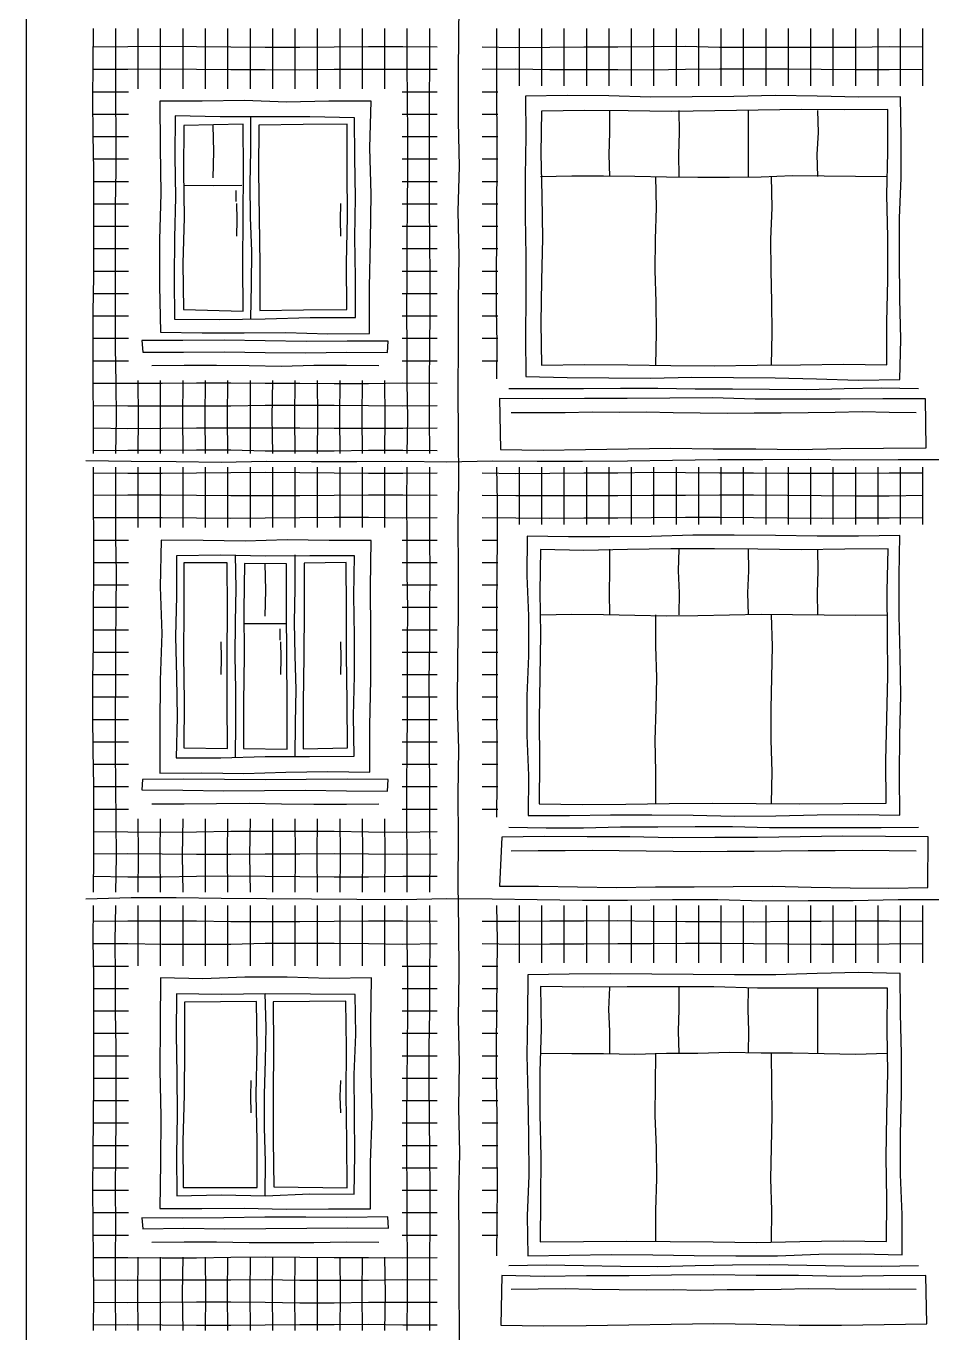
# Model space of a CAD drawing. Header units: millimetres. Extents: x 0 to 345, y 0 to 655.
# Drawn here: x 0 to 60.6, y 414 to 501.4 of the extents above; entities that cross this region are included whole.
import ezdxf

# ---------------------------------------------------------------- set-up
doc = ezdxf.new("R2010")
doc.units = ezdxf.units.MM
for name, color, linetype, true_color in [('01_KARKAS', 1, 'Continuous', 0xd62728), ('02_PROYOMY', 5, 'Continuous', 0x1f5fd6), ('03_BALKONY', 3, 'Continuous', 0x2ca02c), ('04_KLADKA', 32, 'Continuous', 0x8c5a2b)]:
    doc.layers.add(name, color=color, linetype=linetype, true_color=true_color)

msp = doc.modelspace()

# ---------------------------------------------------------------- linework, layer by layer
at = {"layer": '01_KARKAS'}
for points in [[(0, 504.057), (0, 501.038), (0, 498.019), (0, 495), (0, 491.981), (0, 488.962), (0, 485.943), (0, 482.925), (0, 479.906), (0, 476.887), (0, 473.868), (0, 470.849), (0, 467.83), (0, 464.811), (0, 461.792), (0, 458.774), (0, 455.755), (0, 452.736), (0, 449.717), (0, 446.698), (0, 443.679), (0, 440.66), (0, 437.642), (0, 434.623), (0, 431.604), (0, 428.585), (0, 425.566), (0, 422.547), (0, 419.528), (0, 416.509), (0, 413.491)], [(29.03, 411), (28.99, 414), (28.97, 417), (28.974, 420), (28.956, 423), (29.012, 426), (28.938, 429), (28.992, 432), (28.924, 435), (28.975, 438), (28.943, 441), (28.912, 444), (28.934, 447), (28.897, 450), (28.942, 453), (28.866, 456), (28.879, 459), (28.924, 462), (28.934, 465), (28.899, 468), (28.949, 471), (28.928, 474), (28.893, 477), (28.933, 480), (28.929, 483), (28.967, 486), (28.904, 489), (28.981, 492), (28.917, 495), (28.929, 498), (28.954, 501), (28.994, 504)], [(4, 472.333), (7.019, 472.267), (10.038, 472.261), (13.058, 472.209), (16.077, 472.267), (19.096, 472.249), (22.115, 472.257), (25.135, 472.281), (28.154, 472.241), (31.173, 472.302), (34.192, 472.269), (37.212, 472.286), (40.231, 472.305), (43.25, 472.35), (46.269, 472.394), (49.288, 472.393), (52.308, 472.414), (55.327, 472.368), (58.346, 472.384), (61.365, 472.394)], [(4, 443), (7.019, 443.075), (10.038, 443.091), (13.058, 443.048), (16.077, 443.009), (19.096, 443.001), (22.115, 442.978), (25.135, 442.954), (28.154, 443.007), (31.173, 443.003), (34.192, 442.958), (37.212, 442.905), (40.231, 442.914), (43.25, 442.958), (46.269, 442.946), (49.288, 442.868), (52.308, 442.876), (55.327, 442.892), (58.346, 442.955), (61.365, 442.946)]]:
    msp.add_lwpolyline(points, dxfattribs=at)
at = {"layer": '02_PROYOMY'}
for points in [[(8.942, 496.359), (8.958, 493.269), (9.01, 490.18), (8.927, 487.089), (8.931, 484), (8.991, 480.91)], [(23.085, 496.357), (20.256, 496.367), (17.428, 496.309), (14.599, 496.408), (11.771, 496.365), (8.942, 496.359)], [(22.972, 480.823), (22.961, 483.93), (23.036, 487.036), (23.087, 490.143), (22.999, 493.251), (23.085, 496.357)], [(9.97, 495.375), (9.955, 492.654), (10.002, 489.933), (9.926, 487.213), (9.898, 484.492), (9.926, 481.771)], [(21.974, 495.258), (18.974, 495.322), (15.972, 495.323), (12.971, 495.309), (9.97, 495.375)], [(15.04, 481.833), (15.078, 484.083), (15.091, 486.333), (15.013, 488.583), (14.997, 490.833), (15.038, 493.083), (15.04, 495.333)], [(22.041, 481.883), (22.027, 484.558), (21.998, 487.233), (22.027, 489.909), (21.979, 492.583), (21.974, 495.258)], [(10.556, 494.744), (10.538, 491.667), (10.575, 488.59), (10.492, 485.513), (10.524, 482.435)], [(14.51, 494.826), (10.556, 494.744)], [(12.52, 491.243), (12.564, 492.988), (12.52, 494.733)], [(14.511, 482.324), (14.502, 485.449), (14.515, 488.575), (14.537, 491.7), (14.51, 494.826)], [(15.566, 494.768), (15.543, 491.666), (15.599, 488.564), (15.636, 485.461), (15.634, 482.359)], [(21.488, 494.836), (18.527, 494.805), (15.566, 494.768)], [(21.464, 482.432), (21.435, 485.533), (21.496, 488.634), (21.471, 491.735), (21.488, 494.836)], [(10.6, 490.743), (12.52, 490.716), (14.44, 490.743)], [(14.04, 489.643), (14.04, 490.393)], [(14.09, 487.343), (14.117, 488.428), (14.09, 489.513)], [(21.05, 487.343), (21.033, 488.428), (21.05, 489.513)], [(9.926, 481.771), (12.955, 481.76), (15.984, 481.809), (19.012, 481.887), (22.041, 481.883)], [(10.524, 482.435), (14.511, 482.324)], [(15.634, 482.359), (18.549, 482.412), (21.464, 482.432)], [(8.991, 480.91), (11.787, 480.859), (14.584, 480.865), (17.38, 480.885), (20.176, 480.796), (22.972, 480.823)], [(24.214, 480.299), (21.47, 480.317), (18.726, 480.28), (15.982, 480.339), (13.238, 480.377), (10.494, 480.354), (7.75, 480.362)], [(7.75, 480.362), (7.807, 479.565)], [(24.166, 479.556), (24.214, 480.299)], [(7.807, 479.565), (10.534, 479.58), (13.26, 479.603), (15.987, 479.543), (18.713, 479.516), (21.44, 479.568), (24.166, 479.556)], [(8.4, 478.683), (10.571, 478.702), (12.743, 478.704), (14.914, 478.669), (17.086, 478.629), (19.257, 478.704), (21.429, 478.708), (23.6, 478.683)], [(9.027, 466.983), (8.97, 463.866), (9.073, 460.749), (8.97, 457.632), (8.935, 454.515), (8.948, 451.398)], [(23.083, 466.979), (20.272, 466.965), (17.461, 467.008), (14.649, 466.933), (11.838, 466.978), (9.027, 466.983)], [(23.002, 451.467), (22.998, 454.57), (23.056, 457.672), (23.055, 460.774), (23.034, 463.877), (23.083, 466.979)], [(10.061, 465.95), (10.054, 463.247), (9.997, 460.545), (10.067, 457.842), (10.104, 455.139), (10.046, 452.436)], [(21.961, 465.935), (18.986, 465.933), (16.011, 465.916), (13.036, 465.988), (10.061, 465.95)], [(10.547, 465.474), (10.543, 462.382), (10.518, 459.29), (10.566, 456.198), (10.546, 453.105)], [(13.448, 465.47), (10.547, 465.474)], [(13.467, 453.042), (13.445, 456.149), (13.453, 459.256), (13.465, 462.363), (13.448, 465.47)], [(14, 452.5), (14.038, 454.75), (14.031, 457), (13.975, 459.25), (14.007, 461.5), (14.062, 463.75), (14, 466)], [(14.601, 465.423), (14.562, 462.333), (14.593, 459.242), (14.546, 456.152), (14.548, 453.062)], [(17.423, 465.398), (14.601, 465.423)], [(16, 461.91), (16.029, 463.655), (16, 465.4)], [(17.454, 453.013), (17.466, 456.109), (17.445, 459.205), (17.411, 462.302), (17.423, 465.398)], [(18, 452.5), (18.017, 454.75), (18.067, 457), (18.001, 459.25), (17.964, 461.5), (18.004, 463.75), (18, 466)], [(18.599, 465.443), (18.598, 462.342), (18.579, 459.241), (18.531, 456.14), (18.532, 453.039)], [(21.403, 465.494), (18.599, 465.443)], [(21.505, 453.108), (21.467, 456.205), (21.434, 459.301), (21.442, 462.398), (21.403, 465.494)], [(21.94, 452.551), (21.895, 455.228), (21.971, 457.905), (21.977, 460.581), (21.931, 463.258), (21.961, 465.935)], [(14.6, 461.41), (17.4, 461.41)], [(17, 460.31), (17, 461.06)], [(13.05, 458.01), (13.069, 459.095), (13.05, 460.18)], [(17.05, 458.01), (17.053, 459.095), (17.05, 460.18)], [(21.05, 458.01), (21.077, 459.095), (21.05, 460.18)], [(10.546, 453.105), (13.467, 453.042)], [(14.548, 453.062), (17.454, 453.013)], [(18.532, 453.039), (21.505, 453.108)], [(10.046, 452.436), (13.02, 452.436), (15.993, 452.527), (18.966, 452.52), (21.94, 452.551)], [(8.948, 451.398), (11.758, 451.427), (14.569, 451.38), (17.38, 451.479), (20.19, 451.521), (23.002, 451.467)], [(7.787, 450.988), (7.739, 450.28)], [(7.739, 450.28), (10.477, 450.265), (13.215, 450.227), (15.952, 450.235), (18.69, 450.268), (21.428, 450.229), (24.166, 450.206)], [(24.212, 450.982), (21.474, 451.012), (18.737, 450.977), (15.999, 450.965), (13.262, 450.987), (10.524, 451.008), (7.787, 450.988)], [(24.166, 450.206), (24.212, 450.982)], [(8.4, 449.35), (10.571, 449.34), (12.743, 449.372), (14.914, 449.385), (17.086, 449.341), (19.257, 449.326), (21.429, 449.327), (23.6, 449.35)], [(8.987, 437.7), (8.97, 434.613), (8.95, 431.526), (9.02, 428.439), (8.981, 425.352), (8.941, 422.265)], [(23.107, 437.716), (20.283, 437.673), (17.459, 437.748), (14.635, 437.75), (11.811, 437.647), (8.987, 437.7)], [(23.043, 422.254), (23.039, 425.346), (23.139, 428.438), (23.076, 431.531), (23.057, 434.624), (23.107, 437.716)], [(10.049, 436.647), (10.034, 433.944), (10.075, 431.241), (10.103, 428.538), (10.062, 425.834), (10.076, 423.131)], [(22.018, 436.587), (19.025, 436.611), (16.033, 436.646), (13.041, 436.589), (10.049, 436.647)], [(16, 423.167), (16.017, 425.417), (15.956, 427.667), (15.942, 429.917), (16.01, 432.167), (16.055, 434.417), (16, 436.667)], [(21.954, 423.224), (21.999, 425.896), (21.972, 428.569), (21.947, 431.242), (22.052, 433.914), (22.018, 436.587)], [(10.601, 436.079), (10.598, 432.979), (10.564, 429.879), (10.492, 426.779), (10.51, 423.679)], [(15.417, 436.134), (10.601, 436.079)], [(15.449, 423.681), (15.452, 426.794), (15.399, 429.908), (15.455, 433.021), (15.417, 436.134)], [(21.392, 436.141), (16.524, 436.102)], [(16.524, 436.102), (16.557, 433.008), (16.526, 429.913), (16.525, 426.818), (16.564, 423.723)], [(21.484, 423.664), (21.46, 426.783), (21.417, 429.902), (21.443, 433.022), (21.392, 436.141)], [(15.05, 428.677), (15.038, 429.762), (15.05, 430.847)], [(21.05, 428.677), (21.018, 429.762), (21.05, 430.847)], [(10.076, 423.131), (13.046, 423.183), (16.016, 423.122), (18.984, 423.256), (21.954, 423.224)], [(10.51, 423.679), (15.449, 423.681)], [(16.564, 423.723), (21.484, 423.664)], [(24.193, 421.715), (21.45, 421.669), (18.706, 421.7), (15.963, 421.699), (13.219, 421.657), (10.476, 421.633), (7.732, 421.64)], [(7.732, 421.64), (7.805, 420.92)], [(8.941, 422.265), (11.761, 422.264), (14.582, 422.293), (17.402, 422.228), (20.223, 422.242), (23.043, 422.254)], [(24.253, 420.948), (24.193, 421.715)], [(7.805, 420.92), (10.547, 420.958), (13.288, 420.907), (16.029, 420.927), (18.771, 420.963), (21.512, 420.975), (24.253, 420.948)], [(8.4, 420.017), (10.571, 420.04), (12.743, 420.048), (14.914, 419.998), (17.086, 419.997), (19.257, 420.011), (21.429, 420.037), (23.6, 420.017)]]:
    msp.add_lwpolyline(points, dxfattribs=at)
at = {"layer": '03_BALKONY'}
for points in [[(33.405, 496.707), (33.439, 494.027), (33.376, 491.346), (33.393, 488.666), (33.439, 485.985), (33.438, 483.304), (33.416, 480.624), (33.42, 477.943)], [(58.493, 496.647), (55.706, 496.632), (52.918, 496.699), (50.131, 496.741), (47.343, 496.687), (44.555, 496.66), (41.768, 496.631), (38.98, 496.712), (36.193, 496.743), (33.405, 496.707)], [(58.445, 477.738), (58.523, 480.439), (58.461, 483.141), (58.435, 485.842), (58.424, 488.543), (58.532, 491.244), (58.536, 493.945), (58.493, 496.647)], [(57.658, 495.798), (54.761, 495.793), (51.863, 495.817), (48.965, 495.769), (46.067, 495.722), (43.17, 495.672), (40.272, 495.718), (37.374, 495.75), (34.476, 495.688)], [(57.579, 478.73), (57.586, 481.575), (57.658, 484.419), (57.649, 487.264), (57.588, 490.109), (57.642, 492.954), (57.658, 495.798)], [(34.476, 495.688), (34.429, 492.856), (34.491, 490.025), (34.534, 487.193), (34.484, 484.362), (34.435, 481.531), (34.477, 478.699)], [(39.04, 491.333), (39.007, 492.8), (39.056, 494.267), (39.04, 495.733)], [(43.68, 491.333), (43.659, 492.8), (43.712, 494.267), (43.68, 495.733)], [(48.32, 491.333), (48.333, 492.8), (48.324, 494.267), (48.32, 495.733)], [(52.96, 491.333), (52.913, 492.8), (53.011, 494.267), (52.96, 495.733)], [(34.4, 491.333), (36.509, 491.36), (38.618, 491.37), (40.727, 491.351), (42.836, 491.298), (44.945, 491.269), (47.055, 491.277), (49.164, 491.301), (51.273, 491.382), (53.382, 491.371), (55.491, 491.346), (57.6, 491.333)], [(42.133, 478.733), (42.174, 480.833), (42.144, 482.933), (42.089, 485.033), (42.108, 487.133), (42.167, 489.233), (42.133, 491.333)], [(49.867, 478.733), (49.901, 480.833), (49.888, 482.933), (49.842, 485.033), (49.828, 487.133), (49.903, 489.233), (49.867, 491.333)], [(34.477, 478.699), (37.365, 478.755), (40.253, 478.724), (43.14, 478.689), (46.028, 478.665), (48.916, 478.71), (51.804, 478.733), (54.691, 478.763), (57.579, 478.73)], [(33.42, 477.943), (36.2, 477.868), (38.98, 477.849), (41.761, 477.832), (44.542, 477.888), (47.323, 477.88), (50.104, 477.856), (52.884, 477.781), (55.664, 477.696), (58.445, 477.738)], [(60.17, 476.451), (57.319, 476.453), (54.468, 476.425), (51.617, 476.427), (48.767, 476.421), (45.916, 476.506), (43.065, 476.491), (40.214, 476.481), (37.363, 476.472), (34.512, 476.442), (31.662, 476.479)], [(32.3, 477.133), (34.791, 477.13), (37.282, 477.132), (39.773, 477.169), (42.264, 477.169), (44.755, 477.117), (47.245, 477.127), (49.736, 477.096), (52.227, 477.079), (54.718, 477.145), (57.209, 477.185), (59.7, 477.133)], [(31.662, 476.479), (31.733, 473.05)], [(60.208, 473.168), (60.17, 476.451)], [(32.45, 475.533), (34.257, 475.533), (36.063, 475.536), (37.87, 475.589), (39.677, 475.565), (41.483, 475.574), (43.29, 475.526), (45.097, 475.52), (46.903, 475.498), (48.71, 475.513), (50.517, 475.507), (52.323, 475.535), (54.13, 475.56), (55.937, 475.59), (57.743, 475.563), (59.55, 475.533)], [(31.733, 473.05), (34.58, 473.011), (37.428, 473.064), (40.275, 473.112), (43.122, 473.155), (45.97, 473.112), (48.818, 473.104), (51.665, 473.069), (54.513, 473.123), (57.36, 473.148), (60.208, 473.168)], [(33.51, 467.268), (33.49, 464.597), (33.601, 461.927), (33.602, 459.257), (33.502, 456.586), (33.507, 453.915), (33.602, 451.245), (33.579, 448.574)], [(58.455, 467.304), (55.683, 467.268), (52.912, 467.249), (50.14, 467.315), (47.368, 467.318), (44.597, 467.318), (41.825, 467.233), (39.054, 467.207), (36.282, 467.223), (33.51, 467.268)], [(58.444, 448.586), (58.418, 451.26), (58.444, 453.934), (58.524, 456.608), (58.483, 459.282), (58.415, 461.956), (58.402, 464.63), (58.455, 467.304)], [(34.403, 466.36), (34.363, 463.525), (34.412, 460.69), (34.372, 457.855), (34.327, 455.02), (34.34, 452.185), (34.324, 449.35)], [(57.679, 466.411), (54.77, 466.383), (51.86, 466.353), (48.951, 466.396), (46.041, 466.423), (43.132, 466.418), (40.222, 466.368), (37.313, 466.311), (34.403, 466.36)], [(39.04, 462), (39.018, 463.467), (39.059, 464.933), (39.04, 466.4)], [(43.68, 462), (43.713, 463.467), (43.644, 464.933), (43.68, 466.4)], [(48.32, 462), (48.288, 463.467), (48.354, 464.933), (48.32, 466.4)], [(52.96, 462), (52.947, 463.467), (52.984, 464.933), (52.96, 466.4)], [(57.537, 449.394), (57.525, 452.23), (57.583, 455.066), (57.641, 457.902), (57.632, 460.738), (57.6, 463.575), (57.679, 466.411)], [(34.4, 462), (36.509, 462.036), (38.618, 462.011), (40.727, 461.973), (42.836, 461.932), (44.945, 461.943), (47.055, 462.002), (49.164, 462.044), (51.273, 462.029), (53.382, 462.007), (55.491, 461.977), (57.6, 462)], [(42.133, 449.4), (42.131, 451.5), (42.077, 453.6), (42.145, 455.7), (42.2, 457.8), (42.13, 459.9), (42.133, 462)], [(49.867, 449.4), (49.918, 451.5), (49.853, 453.6), (49.836, 455.7), (49.886, 457.8), (49.921, 459.9), (49.867, 462)], [(33.579, 448.574), (36.342, 448.566), (39.105, 448.622), (41.868, 448.623), (44.63, 448.586), (47.393, 448.521), (50.156, 448.544), (52.919, 448.604), (55.682, 448.645), (58.444, 448.586)], [(34.324, 449.35), (37.226, 449.3), (40.128, 449.328), (43.029, 449.363), (45.931, 449.395), (48.832, 449.376), (51.734, 449.349), (54.635, 449.365), (57.537, 449.394)], [(32.3, 447.8), (34.791, 447.738), (37.282, 447.735), (39.773, 447.803), (42.264, 447.818), (44.755, 447.825), (47.245, 447.843), (49.736, 447.778), (52.227, 447.773), (54.718, 447.768), (57.209, 447.764), (59.7, 447.8)], [(31.826, 447.12), (31.678, 443.841)], [(60.336, 447.135), (57.485, 447.158), (54.634, 447.181), (51.783, 447.147), (48.932, 447.102), (46.081, 447.096), (43.23, 447.074), (40.379, 447.147), (37.528, 447.153), (34.677, 447.172), (31.826, 447.12)], [(60.328, 443.747), (60.336, 447.135)], [(32.45, 446.2), (34.257, 446.22), (36.063, 446.229), (37.87, 446.252), (39.677, 446.219), (41.483, 446.207), (43.29, 446.179), (45.097, 446.171), (46.903, 446.176), (48.71, 446.181), (50.517, 446.213), (52.323, 446.22), (54.13, 446.226), (55.937, 446.248), (57.743, 446.221), (59.55, 446.2)], [(31.678, 443.841), (34.283, 443.832), (36.887, 443.802), (39.492, 443.75), (42.097, 443.79), (44.701, 443.803), (47.306, 443.814), (49.91, 443.837), (52.515, 443.778), (55.119, 443.728), (57.724, 443.7), (60.328, 443.747)], [(58.467, 438.005), (55.698, 438.073), (52.931, 438.001), (50.163, 437.919), (47.395, 437.899), (44.626, 437.93), (41.858, 437.951), (39.09, 437.977), (36.322, 437.954), (33.554, 437.906)], [(33.554, 437.906), (33.546, 435.22), (33.499, 432.535), (33.558, 429.85), (33.604, 427.164), (33.625, 424.479), (33.524, 421.794), (33.571, 419.108)], [(58.604, 419.176), (58.61, 421.867), (58.495, 424.556), (58.488, 427.246), (58.562, 429.936), (58.567, 432.626), (58.486, 435.316), (58.467, 438.005)], [(34.4, 437.131), (34.453, 434.282), (34.371, 431.433), (34.356, 428.583), (34.425, 425.734), (34.417, 422.885), (34.394, 420.036)], [(57.633, 437.022), (54.729, 437.023), (51.825, 437.014), (48.92, 437.026), (46.016, 437.1), (43.112, 437.112), (40.208, 437.108), (37.304, 437.075), (34.4, 437.131)], [(39.04, 432.667), (39.06, 434.133), (38.989, 435.6), (39.04, 437.067)], [(43.68, 432.667), (43.646, 434.133), (43.696, 435.6), (43.68, 437.067)], [(48.32, 432.667), (48.346, 434.133), (48.31, 435.6), (48.32, 437.067)], [(52.96, 432.667), (52.964, 434.133), (52.959, 435.6), (52.96, 437.067)], [(57.551, 420.069), (57.58, 422.895), (57.528, 425.72), (57.577, 428.546), (57.648, 431.371), (57.612, 434.197), (57.633, 437.022)], [(34.4, 432.667), (36.509, 432.643), (38.618, 432.65), (40.727, 432.611), (42.836, 432.661), (44.945, 432.676), (47.055, 432.724), (49.164, 432.696), (51.273, 432.696), (53.382, 432.637), (55.491, 432.607), (57.6, 432.667)], [(42.133, 420.067), (42.117, 422.167), (42.195, 424.267), (42.175, 426.367), (42.08, 428.467), (42.103, 430.567), (42.133, 432.667)], [(49.867, 420.067), (49.888, 422.167), (49.816, 424.267), (49.86, 426.367), (49.918, 428.467), (49.885, 430.567), (49.867, 432.667)], [(34.394, 420.036), (37.289, 420.074), (40.183, 420.084), (43.078, 420.06), (45.973, 420.041), (48.867, 419.999), (51.762, 420.078), (54.657, 420.118), (57.551, 420.069)], [(33.571, 419.108), (36.352, 419.161), (39.134, 419.196), (41.915, 419.168), (44.697, 419.12), (47.479, 419.108), (50.26, 419.115), (53.041, 419.209), (55.823, 419.234), (58.604, 419.176)], [(32.3, 418.467), (34.791, 418.505), (37.282, 418.463), (39.773, 418.415), (42.264, 418.401), (44.755, 418.464), (47.245, 418.511), (49.736, 418.525), (52.227, 418.493), (54.718, 418.446), (57.209, 418.414), (59.7, 418.467)], [(31.826, 417.791), (31.761, 414.467)], [(60.183, 417.799), (57.347, 417.759), (54.512, 417.728), (51.676, 417.785), (48.84, 417.797), (46.004, 417.847), (43.169, 417.814), (40.333, 417.769), (37.497, 417.764), (34.662, 417.73), (31.826, 417.791)], [(60.255, 414.561), (60.183, 417.799)], [(32.45, 416.867), (34.257, 416.895), (36.063, 416.913), (37.87, 416.879), (39.677, 416.86), (41.483, 416.837), (43.29, 416.845), (45.097, 416.815), (46.903, 416.852), (48.71, 416.847), (50.517, 416.873), (52.323, 416.921), (54.13, 416.89), (55.937, 416.888), (57.743, 416.893), (59.55, 416.867)], [(31.761, 414.467), (34.611, 414.434), (37.46, 414.451), (40.31, 414.493), (43.159, 414.538), (46.008, 414.581), (48.858, 414.527), (51.707, 414.477), (54.557, 414.479), (57.406, 414.513), (60.255, 414.561)]]:
    msp.add_lwpolyline(points, dxfattribs=at)
at = {"layer": '04_KLADKA'}
for points in [[(4.5, 472.783), (4.504, 475.153), (4.475, 477.522), (4.481, 479.892), (4.494, 482.261), (4.523, 484.631), (4.528, 487), (4.521, 489.369), (4.524, 491.739), (4.488, 494.108), (4.46, 496.478), (4.487, 498.847), (4.5, 501.217)], [(6, 472.783), (6.038, 475.153), (6.022, 477.522), (5.983, 479.892), (5.972, 482.261), (5.97, 484.631), (5.971, 487), (5.987, 489.369), (6.027, 491.739), (6.034, 494.108), (6.006, 496.478), (6.009, 498.847), (6, 501.217)], [(7.5, 497.183), (7.5, 501.217)], [(9, 497.183), (9, 501.217)], [(10.5, 497.183), (10.5, 501.217)], [(12, 497.183), (12, 501.217)], [(13.5, 497.183), (13.5, 501.217)], [(15, 497.183), (15, 501.217)], [(16.5, 497.183), (16.5, 501.217)], [(18, 497.183), (18, 501.217)], [(19.5, 497.183), (19.5, 501.217)], [(21, 497.183), (21, 501.217)], [(22.5, 497.183), (22.5, 501.217)], [(24, 497.183), (24, 501.217)], [(25.5, 472.783), (25.535, 475.153), (25.501, 477.522), (25.502, 479.892), (25.463, 482.261), (25.485, 484.631), (25.481, 487), (25.515, 489.369), (25.53, 491.739), (25.541, 494.108), (25.519, 496.478), (25.495, 498.847), (25.5, 501.217)], [(27, 472.783), (26.974, 475.153), (26.992, 477.522), (27.002, 479.892), (27.019, 482.261), (27.034, 484.631), (27.014, 487), (26.989, 489.369), (26.979, 491.739), (26.98, 494.108), (26.988, 496.478), (27.014, 498.847), (27, 501.217)], [(31.5, 477.783), (31.508, 480.127), (31.475, 482.47), (31.475, 484.813), (31.48, 487.157), (31.493, 489.5), (31.521, 491.843), (31.516, 494.187), (31.497, 496.53), (31.488, 498.873), (31.5, 501.217)], [(33, 497.383), (33, 501.217)], [(34.5, 497.383), (34.5, 501.217)], [(36, 497.383), (36, 501.217)], [(37.5, 497.383), (37.5, 501.217)], [(39, 497.383), (39, 501.217)], [(40.5, 497.383), (40.5, 501.217)], [(42, 497.383), (42, 501.217)], [(43.5, 497.383), (43.5, 501.217)], [(45, 497.383), (45, 501.217)], [(46.5, 497.383), (46.5, 501.217)], [(48, 497.383), (48, 501.217)], [(49.5, 497.383), (49.5, 501.217)], [(51, 497.383), (51, 501.217)], [(52.5, 497.383), (52.5, 501.217)], [(54, 497.383), (54, 501.217)], [(55.5, 497.383), (55.5, 501.217)], [(57, 497.383), (57, 501.217)], [(58.5, 497.383), (58.5, 501.217)], [(60, 497.383), (60, 501.217)], [(4.5, 500), (6.8, 500.02), (9.1, 500.035), (11.4, 500.033), (13.7, 499.993), (16, 499.982), (18.3, 499.987), (20.6, 500.001), (22.9, 500.029), (25.2, 500.028), (27.5, 500)], [(30.5, 500), (32.769, 499.961), (35.038, 499.981), (37.308, 500.005), (39.577, 500.007), (41.846, 500.029), (44.115, 500.035), (46.385, 499.989), (48.654, 499.972), (50.923, 499.983), (53.192, 499.985), (55.462, 499.978), (57.731, 500.015), (60, 500)], [(4.5, 498.5), (6.8, 498.502), (9.1, 498.53), (11.4, 498.511), (13.7, 498.483), (16, 498.478), (18.3, 498.465), (20.6, 498.505), (22.9, 498.51), (25.2, 498.513), (27.5, 498.5)], [(30.5, 498.5), (32.769, 498.52), (35.038, 498.493), (37.308, 498.482), (39.577, 498.474), (41.846, 498.469), (44.115, 498.5), (46.385, 498.531), (48.654, 498.531), (50.923, 498.53), (53.192, 498.509), (55.462, 498.491), (57.731, 498.474), (60, 498.5)], [(4.5, 497), (6.85, 497)], [(25.15, 497), (27.5, 497)], [(30.5, 497), (31.55, 497)], [(4.5, 495.5), (6.85, 495.5)], [(25.15, 495.5), (27.5, 495.5)], [(30.5, 495.5), (31.55, 495.5)], [(4.5, 494), (6.85, 494)], [(25.15, 494), (27.5, 494)], [(30.5, 494), (31.55, 494)], [(4.5, 492.5), (6.85, 492.5)], [(25.15, 492.5), (27.5, 492.5)], [(30.5, 492.5), (31.55, 492.5)], [(4.5, 491), (6.85, 491)], [(25.15, 491), (27.5, 491)], [(30.5, 491), (31.55, 491)], [(4.5, 489.5), (6.85, 489.5)], [(25.15, 489.5), (27.5, 489.5)], [(30.5, 489.5), (31.55, 489.5)], [(4.5, 488), (6.85, 488)], [(25.15, 488), (27.5, 488)], [(30.5, 488), (31.55, 488)], [(4.5, 486.5), (6.85, 486.5)], [(25.15, 486.5), (27.5, 486.5)], [(30.5, 486.5), (31.55, 486.5)], [(4.5, 485), (6.85, 485)], [(25.15, 485), (27.5, 485)], [(30.5, 485), (31.55, 485)], [(4.5, 483.5), (6.85, 483.5)], [(25.15, 483.5), (27.5, 483.5)], [(30.5, 483.5), (31.55, 483.5)], [(4.5, 482), (6.85, 482)], [(25.15, 482), (27.5, 482)], [(30.5, 482), (31.55, 482)], [(4.5, 480.5), (6.85, 480.5)], [(25.15, 480.5), (27.5, 480.5)], [(30.5, 480.5), (31.55, 480.5)], [(4.5, 479), (6.85, 479)], [(25.15, 479), (27.5, 479)], [(30.5, 479), (31.55, 479)], [(4.5, 477.5), (6.8, 477.487), (9.1, 477.499), (11.4, 477.53), (13.7, 477.521), (16, 477.505), (18.3, 477.492), (20.6, 477.475), (22.9, 477.476), (25.2, 477.51), (27.5, 477.5)], [(7.5, 472.783), (7.516, 475.233), (7.5, 477.683)], [(9, 472.783), (8.986, 475.233), (9, 477.683)], [(10.5, 472.783), (10.483, 475.233), (10.5, 477.683)], [(12, 472.783), (11.988, 475.233), (12, 477.683)], [(13.5, 472.783), (13.474, 475.233), (13.5, 477.683)], [(15, 472.783), (15.01, 475.233), (15, 477.683)], [(16.5, 472.783), (16.47, 475.233), (16.5, 477.683)], [(18, 472.783), (17.967, 475.233), (18, 477.683)], [(19.5, 472.783), (19.512, 475.233), (19.5, 477.683)], [(21, 472.783), (20.977, 475.233), (21, 477.683)], [(22.5, 472.783), (22.478, 475.233), (22.5, 477.683)], [(24, 472.783), (24.025, 475.233), (24, 477.683)], [(4.5, 476), (6.8, 475.989), (9.1, 475.975), (11.4, 475.987), (13.7, 475.985), (16, 476.026), (18.3, 476.031), (20.6, 476.021), (22.9, 475.995), (25.2, 475.973), (27.5, 476)], [(4.5, 474.5), (6.8, 474.458), (9.1, 474.486), (11.4, 474.517), (13.7, 474.518), (16, 474.515), (18.3, 474.51), (20.6, 474.488), (22.9, 474.478), (25.2, 474.486), (27.5, 474.5)], [(4.5, 473), (6.8, 473.003), (9.1, 473.023), (11.4, 473.028), (13.7, 473.026), (16, 472.975), (18.3, 472.96), (20.6, 472.979), (22.9, 473.009), (25.2, 473.011), (27.5, 473)], [(4.5, 443.45), (4.535, 445.819), (4.53, 448.189), (4.532, 450.558), (4.483, 452.928), (4.473, 455.297), (4.471, 457.667), (4.499, 460.036), (4.503, 462.406), (4.523, 464.775), (4.529, 467.144), (4.505, 469.514), (4.5, 471.883)], [(4.5, 471.5), (6.8, 471.468), (9.1, 471.466), (11.4, 471.503), (13.7, 471.519), (16, 471.533), (18.3, 471.515), (20.6, 471.49), (22.9, 471.485), (25.2, 471.471), (27.5, 471.5)], [(6, 443.45), (6.038, 445.819), (6.018, 448.189), (6.007, 450.558), (5.983, 452.928), (5.974, 455.297), (5.993, 457.667), (5.993, 460.036), (6.027, 462.406), (6.037, 464.775), (6.009, 467.144), (5.998, 469.514), (6, 471.883)], [(7.5, 467.85), (7.5, 471.883)], [(9, 467.85), (9, 471.883)], [(10.5, 467.85), (10.5, 471.883)], [(12, 467.85), (12, 471.883)], [(13.5, 467.85), (13.5, 471.883)], [(15, 467.85), (15, 471.883)], [(16.5, 467.85), (16.5, 471.883)], [(18, 467.85), (18, 471.883)], [(19.5, 467.85), (19.5, 471.883)], [(21, 467.85), (21, 471.883)], [(22.5, 467.85), (22.5, 471.883)], [(24, 467.85), (24, 471.883)], [(25.5, 443.45), (25.501, 445.819), (25.474, 448.189), (25.471, 450.558), (25.487, 452.928), (25.508, 455.297), (25.508, 457.667), (25.522, 460.036), (25.53, 462.406), (25.492, 464.775), (25.498, 467.144), (25.464, 469.514), (25.5, 471.883)], [(27, 443.45), (27.02, 445.819), (27.013, 448.189), (27.009, 450.558), (26.976, 452.928), (26.984, 455.297), (26.969, 457.667), (27.013, 460.036), (27.004, 462.406), (27.021, 464.775), (27.017, 467.144), (27.007, 469.514), (27, 471.883)], [(30.5, 471.5), (32.769, 471.462), (35.038, 471.478), (37.308, 471.505), (39.577, 471.498), (41.846, 471.54), (44.115, 471.518), (46.385, 471.503), (48.654, 471.506), (50.923, 471.465), (53.192, 471.472), (55.462, 471.466), (57.731, 471.501), (60, 471.5)], [(31.5, 448.45), (31.507, 450.793), (31.517, 453.137), (31.499, 455.48), (31.485, 457.823), (31.48, 460.167), (31.482, 462.51), (31.518, 464.853), (31.528, 467.197), (31.532, 469.54), (31.5, 471.883)], [(33, 468.05), (33, 471.883)], [(34.5, 468.05), (34.5, 471.883)], [(36, 468.05), (36, 471.883)], [(37.5, 468.05), (37.5, 471.883)], [(39, 468.05), (39, 471.883)], [(40.5, 468.05), (40.5, 471.883)], [(42, 468.05), (42, 471.883)], [(43.5, 468.05), (43.5, 471.883)], [(45, 468.05), (45, 471.883)], [(46.5, 468.05), (46.5, 471.883)], [(48, 468.05), (48, 471.883)], [(49.5, 468.05), (49.5, 471.883)], [(51, 468.05), (51, 471.883)], [(52.5, 468.05), (52.5, 471.883)], [(54, 468.05), (54, 471.883)], [(55.5, 468.05), (55.5, 471.883)], [(57, 468.05), (57, 471.883)], [(58.5, 468.05), (58.5, 471.883)], [(60, 468.05), (60, 471.883)], [(4.5, 470), (6.8, 470.031), (9.1, 470.033), (11.4, 469.994), (13.7, 469.972), (16, 469.978), (18.3, 469.978), (20.6, 470.003), (22.9, 470.036), (25.2, 470.023), (27.5, 470)], [(30.5, 470), (32.769, 469.991), (35.038, 469.984), (37.308, 469.97), (39.577, 469.979), (41.846, 470.011), (44.115, 470.013), (46.385, 470.026), (48.654, 470.034), (50.923, 469.998), (53.192, 469.991), (55.462, 469.966), (57.731, 469.959), (60, 470)], [(4.5, 468.5), (6.8, 468.518), (9.1, 468.511), (11.4, 468.491), (13.7, 468.475), (16, 468.481), (18.3, 468.511), (20.6, 468.524), (22.9, 468.537), (25.2, 468.487), (27.5, 468.5)], [(30.5, 468.5), (32.769, 468.487), (35.038, 468.459), (37.308, 468.481), (39.577, 468.489), (41.846, 468.508), (44.115, 468.52), (46.385, 468.527), (48.654, 468.519), (50.923, 468.485), (53.192, 468.461), (55.462, 468.481), (57.731, 468.491), (60, 468.5)], [(4.5, 467), (6.85, 467)], [(25.15, 467), (27.5, 467)], [(30.5, 467), (31.55, 467)], [(4.5, 465.5), (6.85, 465.5)], [(25.15, 465.5), (27.5, 465.5)], [(30.5, 465.5), (31.55, 465.5)], [(4.5, 464), (6.85, 464)], [(25.15, 464), (27.5, 464)], [(30.5, 464), (31.55, 464)], [(4.5, 462.5), (6.85, 462.5)], [(25.15, 462.5), (27.5, 462.5)], [(30.5, 462.5), (31.55, 462.5)], [(4.5, 461), (6.85, 461)], [(25.15, 461), (27.5, 461)], [(30.5, 461), (31.55, 461)], [(4.5, 459.5), (6.85, 459.5)], [(25.15, 459.5), (27.5, 459.5)], [(30.5, 459.5), (31.55, 459.5)], [(4.5, 458), (6.85, 458)], [(25.15, 458), (27.5, 458)], [(30.5, 458), (31.55, 458)], [(4.5, 456.5), (6.85, 456.5)], [(25.15, 456.5), (27.5, 456.5)], [(30.5, 456.5), (31.55, 456.5)], [(4.5, 455), (6.85, 455)], [(25.15, 455), (27.5, 455)], [(30.5, 455), (31.55, 455)], [(4.5, 453.5), (6.85, 453.5)], [(25.15, 453.5), (27.5, 453.5)], [(30.5, 453.5), (31.55, 453.5)], [(4.5, 452), (6.85, 452)], [(25.15, 452), (27.5, 452)], [(30.5, 452), (31.55, 452)], [(4.5, 450.5), (6.85, 450.5)], [(25.15, 450.5), (27.5, 450.5)], [(30.5, 450.5), (31.55, 450.5)], [(4.5, 449), (6.85, 449)], [(25.15, 449), (27.5, 449)], [(30.5, 449), (31.55, 449)], [(7.5, 443.45), (7.521, 445.9), (7.5, 448.35)], [(9, 443.45), (8.974, 445.9), (9, 448.35)], [(10.5, 443.45), (10.467, 445.9), (10.5, 448.35)], [(12, 443.45), (12.009, 445.9), (12, 448.35)], [(13.5, 443.45), (13.48, 445.9), (13.5, 448.35)], [(15, 443.45), (14.969, 445.9), (15, 448.35)], [(16.5, 443.45), (16.509, 445.9), (16.5, 448.35)], [(18, 443.45), (18.01, 445.9), (18, 448.35)], [(19.5, 443.45), (19.473, 445.9), (19.5, 448.35)], [(21, 443.45), (21.028, 445.9), (21, 448.35)], [(22.5, 443.45), (22.514, 445.9), (22.5, 448.35)], [(24, 443.45), (24.015, 445.9), (24, 448.35)], [(4.5, 447.5), (6.8, 447.485), (9.1, 447.462), (11.4, 447.483), (13.7, 447.516), (16, 447.515), (18.3, 447.531), (20.6, 447.513), (22.9, 447.481), (25.2, 447.462), (27.5, 447.5)], [(4.5, 446), (6.8, 446.035), (9.1, 445.996), (11.4, 445.976), (13.7, 445.976), (16, 446.001), (18.3, 446.008), (20.6, 446.03), (22.9, 445.998), (25.2, 445.988), (27.5, 446)], [(4.5, 444.5), (6.8, 444.464), (9.1, 444.469), (11.4, 444.512), (13.7, 444.533), (16, 444.522), (18.3, 444.49), (20.6, 444.474), (22.9, 444.465), (25.2, 444.502), (27.5, 444.5)], [(4.5, 414.117), (4.527, 416.486), (4.505, 418.856), (4.493, 421.225), (4.469, 423.594), (4.488, 425.964), (4.501, 428.333), (4.518, 430.703), (4.518, 433.072), (4.525, 435.442), (4.518, 437.811), (4.48, 440.181), (4.5, 442.55)], [(6, 414.117), (5.984, 416.486), (5.969, 418.856), (5.991, 421.225), (5.981, 423.594), (6.008, 425.964), (6.018, 428.333), (6.032, 430.703), (6.018, 433.072), (5.985, 435.442), (5.978, 437.811), (5.967, 440.181), (6, 442.55)], [(7.5, 438.517), (7.5, 442.55)], [(9, 438.517), (9, 442.55)], [(10.5, 438.517), (10.5, 442.55)], [(12, 438.517), (12, 442.55)], [(13.5, 438.517), (13.5, 442.55)], [(15, 438.517), (15, 442.55)], [(16.5, 438.517), (16.5, 442.55)], [(18, 438.517), (18, 442.55)], [(19.5, 438.517), (19.5, 442.55)], [(21, 438.517), (21, 442.55)], [(22.5, 438.517), (22.5, 442.55)], [(24, 438.517), (24, 442.55)], [(25.5, 414.117), (25.523, 416.486), (25.516, 418.856), (25.502, 421.225), (25.498, 423.594), (25.461, 425.964), (25.459, 428.333), (25.49, 430.703), (25.516, 433.072), (25.532, 435.442), (25.542, 437.811), (25.499, 440.181), (25.5, 442.55)], [(27, 414.117), (26.999, 416.486), (27.017, 418.856), (27.024, 421.225), (27.026, 423.594), (27.013, 425.964), (26.996, 428.333), (26.967, 430.703), (26.965, 433.072), (26.999, 435.442), (27.011, 437.811), (27.032, 440.181), (27, 442.55)], [(31.5, 419.117), (31.522, 421.46), (31.541, 423.803), (31.513, 426.147), (31.507, 428.49), (31.474, 430.833), (31.476, 433.177), (31.485, 435.52), (31.504, 437.863), (31.537, 440.207), (31.5, 442.55)], [(33, 438.717), (33, 442.55)], [(34.5, 438.717), (34.5, 442.55)], [(36, 438.717), (36, 442.55)], [(37.5, 438.717), (37.5, 442.55)], [(39, 438.717), (39, 442.55)], [(40.5, 438.717), (40.5, 442.55)], [(42, 438.717), (42, 442.55)], [(43.5, 438.717), (43.5, 442.55)], [(45, 438.717), (45, 442.55)], [(46.5, 438.717), (46.5, 442.55)], [(48, 438.717), (48, 442.55)], [(49.5, 438.717), (49.5, 442.55)], [(51, 438.717), (51, 442.55)], [(52.5, 438.717), (52.5, 442.55)], [(54, 438.717), (54, 442.55)], [(55.5, 438.717), (55.5, 442.55)], [(57, 438.717), (57, 442.55)], [(58.5, 438.717), (58.5, 442.55)], [(60, 438.717), (60, 442.55)], [(4.5, 441.5), (6.8, 441.514), (9.1, 441.521), (11.4, 441.53), (13.7, 441.486), (16, 441.478), (18.3, 441.479), (20.6, 441.498), (22.9, 441.524), (25.2, 441.517), (27.5, 441.5)], [(30.5, 441.5), (32.769, 441.499), (35.038, 441.518), (37.308, 441.529), (39.577, 441.54), (41.846, 441.501), (44.115, 441.488), (46.385, 441.471), (48.654, 441.459), (50.923, 441.499), (53.192, 441.511), (55.462, 441.515), (57.731, 441.516), (60, 441.5)], [(4.5, 440), (6.8, 440.016), (9.1, 439.969), (11.4, 439.964), (13.7, 439.971), (16, 440.021), (18.3, 440.024), (20.6, 440.035), (22.9, 440.013), (25.2, 439.961), (27.5, 440)], [(30.5, 440), (32.769, 439.967), (35.038, 439.983), (37.308, 439.978), (39.577, 440.004), (41.846, 440.012), (44.115, 440.033), (46.385, 440.026), (48.654, 440.008), (50.923, 439.988), (53.192, 439.965), (55.462, 439.968), (57.731, 439.993), (60, 440)], [(4.5, 438.5), (6.85, 438.5)], [(25.15, 438.5), (27.5, 438.5)], [(30.5, 438.5), (31.55, 438.5)], [(4.5, 437), (6.85, 437)], [(25.15, 437), (27.5, 437)], [(30.5, 437), (31.55, 437)], [(4.5, 435.5), (6.85, 435.5)], [(25.15, 435.5), (27.5, 435.5)], [(30.5, 435.5), (31.55, 435.5)], [(4.5, 434), (6.85, 434)], [(25.15, 434), (27.5, 434)], [(30.5, 434), (31.55, 434)], [(4.5, 432.5), (6.85, 432.5)], [(25.15, 432.5), (27.5, 432.5)], [(30.5, 432.5), (31.55, 432.5)], [(4.5, 431), (6.85, 431)], [(25.15, 431), (27.5, 431)], [(30.5, 431), (31.55, 431)], [(4.5, 429.5), (6.85, 429.5)], [(25.15, 429.5), (27.5, 429.5)], [(30.5, 429.5), (31.55, 429.5)], [(4.5, 428), (6.85, 428)], [(25.15, 428), (27.5, 428)], [(30.5, 428), (31.55, 428)], [(4.5, 426.5), (6.85, 426.5)], [(25.15, 426.5), (27.5, 426.5)], [(30.5, 426.5), (31.55, 426.5)], [(4.5, 425), (6.85, 425)], [(25.15, 425), (27.5, 425)], [(30.5, 425), (31.55, 425)], [(4.5, 423.5), (6.85, 423.5)], [(25.15, 423.5), (27.5, 423.5)], [(30.5, 423.5), (31.55, 423.5)], [(4.5, 422), (6.85, 422)], [(25.15, 422), (27.5, 422)], [(30.5, 422), (31.55, 422)], [(4.5, 420.5), (6.85, 420.5)], [(25.15, 420.5), (27.5, 420.5)], [(30.5, 420.5), (31.55, 420.5)], [(4.5, 419), (6.8, 418.988), (9.1, 418.982), (11.4, 418.979), (13.7, 419.023), (16, 419.038), (18.3, 419.013), (20.6, 418.992), (22.9, 418.987), (25.2, 418.982), (27.5, 419)], [(7.5, 414.117), (7.481, 416.567), (7.5, 419.017)], [(9, 414.117), (8.985, 416.567), (9, 419.017)], [(10.5, 414.117), (10.468, 416.567), (10.5, 419.017)], [(12, 414.117), (12.016, 416.567), (12, 419.017)], [(13.5, 414.117), (13.47, 416.567), (13.5, 419.017)], [(15, 414.117), (14.977, 416.567), (15, 419.017)], [(16.5, 414.117), (16.48, 416.567), (16.5, 419.017)], [(18, 414.117), (17.982, 416.567), (18, 419.017)], [(19.5, 414.117), (19.502, 416.567), (19.5, 419.017)], [(21, 414.117), (21.024, 416.567), (21, 419.017)], [(22.5, 414.117), (22.482, 416.567), (22.5, 419.017)], [(24, 414.117), (24.039, 416.567), (24, 419.017)], [(4.5, 417.5), (6.8, 417.469), (9.1, 417.492), (11.4, 417.51), (13.7, 417.513), (16, 417.517), (18.3, 417.486), (20.6, 417.473), (22.9, 417.476), (25.2, 417.52), (27.5, 417.5)], [(4.5, 416), (6.8, 415.986), (9.1, 416.005), (11.4, 416.024), (13.7, 416.036), (16, 416.004), (18.3, 415.966), (20.6, 415.97), (22.9, 415.998), (25.2, 416.018), (27.5, 416)], [(4.5, 414.5), (6.8, 414.511), (9.1, 414.49), (11.4, 414.467), (13.7, 414.462), (16, 414.487), (18.3, 414.512), (20.6, 414.52), (22.9, 414.527), (25.2, 414.498), (27.5, 414.5)]]:
    msp.add_lwpolyline(points, dxfattribs=at)

doc.saveas('drawing.dxf')
